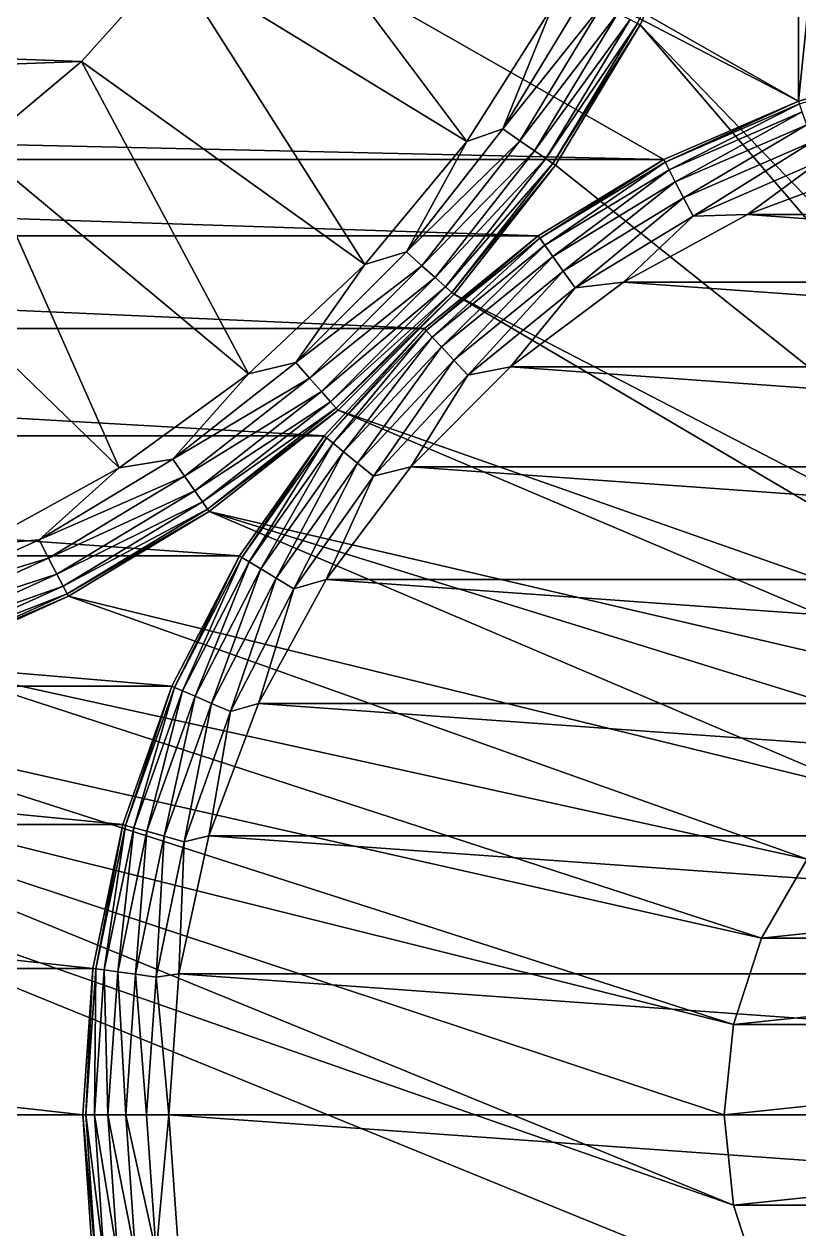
# Model space of a CAD drawing. Extents: x 464 to 15145, y 328 to 7622.
# Drawn here: x 12127 to 12959, y 2006 to 3299 of the extents above; entities that cross this region are included whole.
import ezdxf

# ---------------------------------------------------------------- set-up
doc = ezdxf.new("R2010")
doc.units = 0
doc.layers.get('0').update_dxf_attribs({"linetype": 'CONTINUOUS'})

msp = doc.modelspace()

# ---------------------------------------------------------------- linework, layer by layer
at = {"color": 7}
for points in [[(12955.3, 3975.2, -3744.1), (13656.6, 5475.4, -3744.1), (13656.6, 2475.1, -3744.1), (12955.3, 3975.2, -3744.1)], [(10037.7, 4734.4, -4432), (12958.1, 3216.1, -4432), (10182.2, 4797.1, -4432), (10037.7, 4734.4, -4432)], [(10182.2, 4797.1, -4432), (12958.1, 3216.1, -4432), (12958.1, 4734.4, -4432), (10182.2, 4797.1, -4432)], [(10037.7, 3216.1, -4432), (12813.6, 3153.3, -4432), (10037.7, 4734.4, -4432), (10037.7, 3216.1, -4432)], [(12813.6, 3153.3, -4432), (12958.1, 3216.1, -4432), (10037.7, 4734.4, -4432), (12813.6, 3153.3, -4432)], [(12958.1, 4734.4, -4432), (12958.1, 3216.1, -4432), (13109.7, 4691.9, -4432), (12958.1, 4734.4, -4432)], [(13109.7, 4691.9, -4432), (12958.1, 3216.1, -4432), (13109.7, 3258.6, -4432), (13109.7, 4691.9, -4432)], [(12955.3, 3975.2, -3744.1), (13656.6, 2475.1, -3744.1), (12944.7, 3799.6, -3744.1), (12955.3, 3975.2, -3744.1)], [(12944.7, 3799.6, -3744.1), (13577.7, 2532.4, -3744.1), (12913, 3626.5, -3744.1), (12944.7, 3799.6, -3744.1)], [(12944.7, 3799.6, -3744.1), (13656.6, 2475.1, -3744.1), (13577.7, 2532.4, -3744.1), (12944.7, 3799.6, -3744.1)], [(12913, 3626.5, -3744.1), (13577.7, 2532.4, -3744.1), (12860.6, 3458.4, -3744.1), (12913, 3626.5, -3744.1)], [(12602.3, 3172.9, -4.6), (12286, 3366.7, -4.6), (12366.2, 3487.9, -4.6), (12602.3, 3172.9, -4.6)], [(12602.3, 3172.9, -4.6), (12366.2, 3487.9, -4.6), (12694.1, 3317.6, -4.6), (12602.3, 3172.9, -4.6)], [(12788.4, 3298, -96.9), (12785.6, 3299.4, -73.1), (12860.6, 3458.4, -96.9), (12788.4, 3298, -96.9)], [(12788.4, 3298, -3744.1), (12788.4, 3298, -96.9), (12860.6, 3458.4, -3744.1), (12788.4, 3298, -3744.1)], [(12860.6, 3458.4, -3744.1), (12788.4, 3298, -96.9), (12860.6, 3458.4, -96.9), (12860.6, 3458.4, -3744.1)], [(12860.6, 3458.4, -3744.1), (13488.6, 2572, -3744.1), (12788.4, 3298, -3744.1), (12860.6, 3458.4, -3744.1)], [(12860.6, 3458.4, -3744.1), (13577.7, 2532.4, -3744.1), (13488.6, 2572, -3744.1), (12860.6, 3458.4, -3744.1)], [(10756.3, 3310.8, -3744.1), (12286, 3366.7, -3744.1), (12189, 3258.4, -3744.1), (10756.3, 3310.8, -3744.1)], [(12493, 3040.8, -4.6), (12189, 3258.4, -4.6), (12286, 3366.7, -4.6), (12493, 3040.8, -4.6)], [(12286, 3366.7, -3744.1), (12286, 3366.7, -1874.4), (12189, 3258.4, -3744.1), (12286, 3366.7, -3744.1)], [(12189, 3258.4, -3744.1), (12286, 3366.7, -1874.4), (12189, 3258.4, -1874.4), (12189, 3258.4, -3744.1)], [(12189, 3258.4, -4.6), (12189, 3258.4, -1874.4), (12286, 3366.7, -4.6), (12189, 3258.4, -4.6)], [(12286, 3366.7, -4.6), (12189, 3258.4, -1874.4), (12286, 3366.7, -1874.4), (12286, 3366.7, -4.6)], [(12493, 3040.8, -4.6), (12286, 3366.7, -4.6), (12602.3, 3172.9, -4.6), (12493, 3040.8, -4.6)], [(12641, 3186.2, -7.8), (12694.1, 3317.6, -4.6), (12727.8, 3329.8, -7.8), (12641, 3186.2, -7.8)], [(12641, 3186.2, -7.8), (12727.8, 3329.8, -7.8), (12747.5, 3319.4, -17), (12641, 3186.2, -7.8)], [(10756.3, 3310.8, -3744.1), (12189, 3258.4, -3744.1), (10860.9, 3209.9, -3744.1), (10756.3, 3310.8, -3744.1)], [(12641, 3186.2, -7.8), (12602.3, 3172.9, -4.6), (12694.1, 3317.6, -4.6), (12641, 3186.2, -7.8)], [(12641, 3186.2, -7.8), (12747.5, 3319.4, -17), (12659.3, 3173.6, -17), (12641, 3186.2, -7.8)], [(12747.5, 3319.4, -17), (12764.4, 3310.5, -31.7), (12659.3, 3173.6, -17), (12747.5, 3319.4, -17)], [(12659.3, 3173.6, -17), (12764.4, 3310.5, -31.7), (12675.1, 3162.7, -31.7), (12659.3, 3173.6, -17)], [(12764.4, 3310.5, -31.7), (12777.4, 3303.7, -50.8), (12675.1, 3162.7, -31.7), (12764.4, 3310.5, -31.7)], [(12675.1, 3162.7, -31.7), (12777.4, 3303.7, -50.8), (12687.1, 3154.4, -50.8), (12675.1, 3162.7, -31.7)], [(12777.4, 3303.7, -50.8), (12785.6, 3299.4, -73.1), (12687.1, 3154.4, -50.8), (12777.4, 3303.7, -50.8)], [(12687.1, 3154.4, -50.8), (12785.6, 3299.4, -73.1), (12694.7, 3149.1, -73.1), (12687.1, 3154.4, -50.8)], [(12788.4, 3298, -96.9), (12694.7, 3149.1, -73.1), (12785.6, 3299.4, -73.1), (12788.4, 3298, -96.9)], [(12697.3, 3147.3, -96.9), (12694.7, 3149.1, -73.1), (12788.4, 3298, -96.9), (12697.3, 3147.3, -96.9)], [(12697.3, 3147.3, -3744.1), (12697.3, 3147.3, -96.9), (12788.4, 3298, -3744.1), (12697.3, 3147.3, -3744.1)], [(12788.4, 3298, -3744.1), (12697.3, 3147.3, -96.9), (12788.4, 3298, -96.9), (12788.4, 3298, -3744.1)], [(12788.4, 3298, -3744.1), (13393.3, 2592.3, -3744.1), (12697.3, 3147.3, -3744.1), (12788.4, 3298, -3744.1)], [(12788.4, 3298, -3744.1), (13488.6, 2572, -3744.1), (13393.3, 2592.3, -3744.1), (12788.4, 3298, -3744.1)], [(10860.9, 3209.9, -3744.1), (12189, 3258.4, -3744.1), (12077.3, 3165.4, -3744.1), (10860.9, 3209.9, -3744.1)], [(12368, 2923.4, -4.6), (12077.3, 3165.4, -4.6), (12189, 3258.4, -4.6), (12368, 2923.4, -4.6)], [(12189, 3258.4, -3744.1), (12189, 3258.4, -1874.4), (12077.3, 3165.4, -3744.1), (12189, 3258.4, -3744.1)], [(12077.3, 3165.4, -3744.1), (12189, 3258.4, -1874.4), (12077.3, 3165.4, -1874.4), (12077.3, 3165.4, -3744.1)], [(12077.3, 3165.4, -4.6), (12077.3, 3165.4, -1874.4), (12189, 3258.4, -4.6), (12077.3, 3165.4, -4.6)], [(12189, 3258.4, -4.6), (12077.3, 3165.4, -1874.4), (12189, 3258.4, -1874.4), (12189, 3258.4, -4.6)], [(12368, 2923.4, -4.6), (12189, 3258.4, -4.6), (12493, 3040.8, -4.6), (12368, 2923.4, -4.6)], [(12958.1, 3216.1, -5124.5), (12959.1, 3213.1, -5148.4), (13109.7, 3258.6, -5124.5), (12958.1, 3216.1, -5124.5)], [(12958.1, 3216.1, -4432), (12958.1, 3216.1, -5124.5), (13109.7, 3258.6, -4432), (12958.1, 3216.1, -4432)], [(13109.7, 3258.6, -4432), (12958.1, 3216.1, -5124.5), (13109.7, 3258.6, -5124.5), (13109.7, 3258.6, -4432)], [(10182.2, 3153.3, -4432), (12813.6, 3153.3, -4432), (10037.7, 3216.1, -4432), (10182.2, 3153.3, -4432)], [(12813.6, 3153.3, -5124.5), (12815, 3150.6, -5148.4), (12958.1, 3216.1, -5124.5), (12813.6, 3153.3, -5124.5)], [(12813.6, 3153.3, -4432), (12813.6, 3153.3, -5124.5), (12958.1, 3216.1, -4432), (12813.6, 3153.3, -4432)], [(12958.1, 3216.1, -4432), (12813.6, 3153.3, -5124.5), (12958.1, 3216.1, -5124.5), (12958.1, 3216.1, -4432)], [(12958.1, 3216.1, -5124.5), (12815, 3150.6, -5148.4), (12959.1, 3213.1, -5148.4), (12958.1, 3216.1, -5124.5)], [(12815, 3150.6, -5148.4), (12819.3, 3142.4, -5170.7), (12959.1, 3213.1, -5148.4), (12815, 3150.6, -5148.4)], [(12819.3, 3142.4, -5170.7), (12962.2, 3204.4, -5170.7), (12959.1, 3213.1, -5148.4), (12819.3, 3142.4, -5170.7)], [(12819.3, 3142.4, -5170.7), (12826, 3129.3, -5189.8), (12962.2, 3204.4, -5170.7), (12819.3, 3142.4, -5170.7)], [(12826, 3129.3, -5189.8), (12967.1, 3190.6, -5189.8), (12962.2, 3204.4, -5170.7), (12826, 3129.3, -5189.8)], [(12537.6, 3054.2, -7.8), (12602.3, 3172.9, -4.6), (12641, 3186.2, -7.8), (12537.6, 3054.2, -7.8)], [(12537.6, 3054.2, -7.8), (12641, 3186.2, -7.8), (12659.3, 3173.6, -17), (12537.6, 3054.2, -7.8)], [(12826, 3129.3, -5189.8), (12834.8, 3112.4, -5204.5), (12967.1, 3190.6, -5189.8), (12826, 3129.3, -5189.8)], [(12834.8, 3112.4, -5204.5), (12973.5, 3172.6, -5204.5), (12967.1, 3190.6, -5189.8), (12834.8, 3112.4, -5204.5)], [(12537.6, 3054.2, -7.8), (12493, 3040.8, -4.6), (12602.3, 3172.9, -4.6), (12537.6, 3054.2, -7.8)], [(12537.6, 3054.2, -7.8), (12659.3, 3173.6, -17), (12554.2, 3039.4, -17), (12537.6, 3054.2, -7.8)], [(12659.3, 3173.6, -17), (12675.1, 3162.7, -31.7), (12554.2, 3039.4, -17), (12659.3, 3173.6, -17)], [(12834.8, 3112.4, -5204.5), (12845.1, 3092.6, -5213.7), (12973.5, 3172.6, -5204.5), (12834.8, 3112.4, -5204.5)], [(12845.1, 3092.6, -5213.7), (12981, 3151.6, -5213.7), (12973.5, 3172.6, -5204.5), (12845.1, 3092.6, -5213.7)], [(12229.3, 2822.7, -4.6), (11953.2, 3089.7, -4.6), (12077.3, 3165.4, -4.6), (12229.3, 2822.7, -4.6)], [(12229.3, 2822.7, -4.6), (12077.3, 3165.4, -4.6), (12368, 2923.4, -4.6), (12229.3, 2822.7, -4.6)], [(12554.2, 3039.4, -17), (12675.1, 3162.7, -31.7), (12568.5, 3026.7, -31.7), (12554.2, 3039.4, -17)], [(12675.1, 3162.7, -31.7), (12687.1, 3154.4, -50.8), (12568.5, 3026.7, -31.7), (12675.1, 3162.7, -31.7)], [(12568.5, 3026.7, -31.7), (12687.1, 3154.4, -50.8), (12579.5, 3017, -50.8), (12568.5, 3026.7, -31.7)], [(12687.1, 3154.4, -50.8), (12694.7, 3149.1, -73.1), (12579.5, 3017, -50.8), (12687.1, 3154.4, -50.8)], [(10316.8, 3071.5, -4432), (12679, 3071.5, -4432), (10182.2, 3153.3, -4432), (10316.8, 3071.5, -4432)], [(10182.2, 3153.3, -4432), (12679, 3071.5, -4432), (12813.6, 3153.3, -4432), (10182.2, 3153.3, -4432)], [(12579.5, 3017, -50.8), (12694.7, 3149.1, -73.1), (12586.4, 3010.9, -73.1), (12579.5, 3017, -50.8)], [(12697.3, 3147.3, -96.9), (12586.4, 3010.9, -73.1), (12694.7, 3149.1, -73.1), (12697.3, 3147.3, -96.9)], [(12588.8, 3008.8, -96.9), (12586.4, 3010.9, -73.1), (12697.3, 3147.3, -96.9), (12588.8, 3008.8, -96.9)], [(12588.8, 3008.8, -3744.1), (12588.8, 3008.8, -96.9), (12697.3, 3147.3, -3744.1), (12588.8, 3008.8, -3744.1)], [(12697.3, 3147.3, -3744.1), (12588.8, 3008.8, -96.9), (12697.3, 3147.3, -96.9), (12697.3, 3147.3, -3744.1)], [(12697.3, 3147.3, -3744.1), (13393.3, 2592.3, -3744.1), (12588.8, 3008.8, -3744.1), (12697.3, 3147.3, -3744.1)], [(12679, 3071.5, -5124.5), (12680.8, 3068.9, -5148.4), (12813.6, 3153.3, -5124.5), (12679, 3071.5, -5124.5)], [(12679, 3071.5, -4432), (12679, 3071.5, -5124.5), (12813.6, 3153.3, -4432), (12679, 3071.5, -4432)], [(12813.6, 3153.3, -4432), (12679, 3071.5, -5124.5), (12813.6, 3153.3, -5124.5), (12813.6, 3153.3, -4432)], [(12813.6, 3153.3, -5124.5), (12680.8, 3068.9, -5148.4), (12815, 3150.6, -5148.4), (12813.6, 3153.3, -5124.5)], [(12680.8, 3068.9, -5148.4), (12686.1, 3061.4, -5170.7), (12815, 3150.6, -5148.4), (12680.8, 3068.9, -5148.4)], [(12686.1, 3061.4, -5170.7), (12819.3, 3142.4, -5170.7), (12815, 3150.6, -5148.4), (12686.1, 3061.4, -5170.7)], [(12686.1, 3061.4, -5170.7), (12694.6, 3049.4, -5189.8), (12819.3, 3142.4, -5170.7), (12686.1, 3061.4, -5170.7)], [(12694.6, 3049.4, -5189.8), (12826, 3129.3, -5189.8), (12819.3, 3142.4, -5170.7), (12694.6, 3049.4, -5189.8)], [(12845.1, 3092.6, -5213.7), (12903.5, 3094.5, -5216.8), (12981, 3151.6, -5213.7), (12845.1, 3092.6, -5213.7)], [(12903.5, 3094.5, -5216.8), (13045.4, 3147.4, -5216.8), (12981, 3151.6, -5213.7), (12903.5, 3094.5, -5216.8)], [(12903.5, 3094.5, -5216.8), (13785.7, 3094.5, -5216.8), (13045.4, 3147.4, -5216.8), (12903.5, 3094.5, -5216.8)], [(12694.6, 3049.4, -5189.8), (12705.6, 3033.8, -5204.5), (12826, 3129.3, -5189.8), (12694.6, 3049.4, -5189.8)], [(12705.6, 3033.8, -5204.5), (12834.8, 3112.4, -5204.5), (12826, 3129.3, -5189.8), (12705.6, 3033.8, -5204.5)], [(12705.6, 3033.8, -5204.5), (12718.4, 3015.6, -5213.7), (12834.8, 3112.4, -5204.5), (12705.6, 3033.8, -5204.5)], [(12718.4, 3015.6, -5213.7), (12845.1, 3092.6, -5213.7), (12834.8, 3112.4, -5204.5), (12718.4, 3015.6, -5213.7)], [(12079.1, 2740.1, -4.6), (11953.2, 3089.7, -4.6), (12229.3, 2822.7, -4.6), (12079.1, 2740.1, -4.6)], [(12718.4, 3015.6, -5213.7), (12770.5, 3021.9, -5216.8), (12845.1, 3092.6, -5213.7), (12718.4, 3015.6, -5213.7)], [(12770.5, 3021.9, -5216.8), (12903.5, 3094.5, -5216.8), (12845.1, 3092.6, -5213.7), (12770.5, 3021.9, -5216.8)], [(12770.5, 3021.9, -5216.8), (13918.6, 3021.9, -5216.8), (12903.5, 3094.5, -5216.8), (12770.5, 3021.9, -5216.8)], [(12903.5, 3094.5, -5216.8), (13918.6, 3021.9, -5216.8), (13785.7, 3094.5, -5216.8), (12903.5, 3094.5, -5216.8)], [(10439, 2972.1, -4432), (12556.8, 2972.1, -4432), (10316.8, 3071.5, -4432), (10439, 2972.1, -4432)], [(10316.8, 3071.5, -4432), (12556.8, 2972.1, -4432), (12679, 3071.5, -4432), (10316.8, 3071.5, -4432)], [(12556.8, 2972.1, -5124.5), (12558.9, 2969.8, -5148.4), (12679, 3071.5, -5124.5), (12556.8, 2972.1, -5124.5)], [(12556.8, 2972.1, -4432), (12556.8, 2972.1, -5124.5), (12679, 3071.5, -4432), (12556.8, 2972.1, -4432)], [(12679, 3071.5, -4432), (12556.8, 2972.1, -5124.5), (12679, 3071.5, -5124.5), (12679, 3071.5, -4432)], [(12679, 3071.5, -5124.5), (12558.9, 2969.8, -5148.4), (12680.8, 3068.9, -5148.4), (12679, 3071.5, -5124.5)], [(12558.9, 2969.8, -5148.4), (12565.2, 2963, -5170.7), (12680.8, 3068.9, -5148.4), (12558.9, 2969.8, -5148.4)], [(12565.2, 2963, -5170.7), (12686.1, 3061.4, -5170.7), (12680.8, 3068.9, -5148.4), (12565.2, 2963, -5170.7)], [(12419, 2935.6, -7.8), (12493, 3040.8, -4.6), (12537.6, 3054.2, -7.8), (12419, 2935.6, -7.8)], [(12419, 2935.6, -7.8), (12537.6, 3054.2, -7.8), (12554.2, 3039.4, -17), (12419, 2935.6, -7.8)], [(12565.2, 2963, -5170.7), (12575.2, 2952.3, -5189.8), (12686.1, 3061.4, -5170.7), (12565.2, 2963, -5170.7)], [(12575.2, 2952.3, -5189.8), (12694.6, 3049.4, -5189.8), (12686.1, 3061.4, -5170.7), (12575.2, 2952.3, -5189.8)], [(12419, 2935.6, -7.8), (12368, 2923.4, -4.6), (12493, 3040.8, -4.6), (12419, 2935.6, -7.8)], [(12419, 2935.6, -7.8), (12554.2, 3039.4, -17), (12433.7, 2918.9, -17), (12419, 2935.6, -7.8)], [(12554.2, 3039.4, -17), (12568.5, 3026.7, -31.7), (12433.7, 2918.9, -17), (12554.2, 3039.4, -17)], [(12575.2, 2952.3, -5189.8), (12588.3, 2938.3, -5204.5), (12694.6, 3049.4, -5189.8), (12575.2, 2952.3, -5189.8)], [(12588.3, 2938.3, -5204.5), (12705.6, 3033.8, -5204.5), (12694.6, 3049.4, -5189.8), (12588.3, 2938.3, -5204.5)], [(12433.7, 2918.9, -17), (12568.5, 3026.7, -31.7), (12446.4, 2904.6, -31.7), (12433.7, 2918.9, -17)], [(12568.5, 3026.7, -31.7), (12579.5, 3017, -50.8), (12446.4, 2904.6, -31.7), (12568.5, 3026.7, -31.7)], [(12588.3, 2938.3, -5204.5), (12603.5, 2922.1, -5213.7), (12705.6, 3033.8, -5204.5), (12588.3, 2938.3, -5204.5)], [(12603.5, 2922.1, -5213.7), (12718.4, 3015.6, -5213.7), (12705.6, 3033.8, -5204.5), (12603.5, 2922.1, -5213.7)], [(12446.4, 2904.6, -31.7), (12579.5, 3017, -50.8), (12456.1, 2893.6, -50.8), (12446.4, 2904.6, -31.7)], [(12579.5, 3017, -50.8), (12586.4, 3010.9, -73.1), (12456.1, 2893.6, -50.8), (12579.5, 3017, -50.8)], [(12603.5, 2922.1, -5213.7), (12649.2, 2931.1, -5216.8), (12718.4, 3015.6, -5213.7), (12603.5, 2922.1, -5213.7)], [(12649.2, 2931.1, -5216.8), (12770.5, 3021.9, -5216.8), (12718.4, 3015.6, -5213.7), (12649.2, 2931.1, -5216.8)], [(12649.2, 2931.1, -5216.8), (14039.9, 2931.1, -5216.8), (12770.5, 3021.9, -5216.8), (12649.2, 2931.1, -5216.8)], [(12770.5, 3021.9, -5216.8), (14039.9, 2931.1, -5216.8), (13918.6, 3021.9, -5216.8), (12770.5, 3021.9, -5216.8)], [(12456.1, 2893.6, -50.8), (12586.4, 3010.9, -73.1), (12462.3, 2886.7, -73.1), (12456.1, 2893.6, -50.8)], [(12588.8, 3008.8, -96.9), (12462.3, 2886.7, -73.1), (12586.4, 3010.9, -73.1), (12588.8, 3008.8, -96.9)], [(12464.3, 2884.4, -96.9), (12462.3, 2886.7, -73.1), (12588.8, 3008.8, -96.9), (12464.3, 2884.4, -96.9)], [(12464.3, 2884.4, -3744.1), (12464.3, 2884.4, -96.9), (12588.8, 3008.8, -3744.1), (12464.3, 2884.4, -3744.1)], [(12588.8, 3008.8, -3744.1), (12464.3, 2884.4, -96.9), (12588.8, 3008.8, -96.9), (12588.8, 3008.8, -3744.1)], [(12588.8, 3008.8, -3744.1), (13295.8, 2592.3, -3744.1), (12464.3, 2884.4, -3744.1), (12588.8, 3008.8, -3744.1)], [(12588.8, 3008.8, -3744.1), (13393.3, 2592.3, -3744.1), (13295.8, 2592.3, -3744.1), (12588.8, 3008.8, -3744.1)], [(10546.5, 2857, -4432), (12449.3, 2857, -4432), (10439, 2972.1, -4432), (10546.5, 2857, -4432)], [(10439, 2972.1, -4432), (12449.3, 2857, -4432), (12556.8, 2972.1, -4432), (10439, 2972.1, -4432)], [(12449.3, 2857, -5124.5), (12451.7, 2855, -5148.4), (12556.8, 2972.1, -5124.5), (12449.3, 2857, -5124.5)], [(12449.3, 2857, -4432), (12449.3, 2857, -5124.5), (12556.8, 2972.1, -4432), (12449.3, 2857, -4432)], [(12556.8, 2972.1, -4432), (12449.3, 2857, -5124.5), (12556.8, 2972.1, -5124.5), (12556.8, 2972.1, -4432)], [(12556.8, 2972.1, -5124.5), (12451.7, 2855, -5148.4), (12558.9, 2969.8, -5148.4), (12556.8, 2972.1, -5124.5)], [(12451.7, 2855, -5148.4), (12458.9, 2849.2, -5170.7), (12558.9, 2969.8, -5148.4), (12451.7, 2855, -5148.4)], [(12458.9, 2849.2, -5170.7), (12565.2, 2963, -5170.7), (12558.9, 2969.8, -5148.4), (12458.9, 2849.2, -5170.7)], [(12458.9, 2849.2, -5170.7), (12470.2, 2839.9, -5189.8), (12565.2, 2963, -5170.7), (12458.9, 2849.2, -5170.7)], [(12470.2, 2839.9, -5189.8), (12575.2, 2952.3, -5189.8), (12565.2, 2963, -5170.7), (12470.2, 2839.9, -5189.8)], [(12470.2, 2839.9, -5189.8), (12485.1, 2827.8, -5204.5), (12575.2, 2952.3, -5189.8), (12470.2, 2839.9, -5189.8)], [(12485.1, 2827.8, -5204.5), (12588.3, 2938.3, -5204.5), (12575.2, 2952.3, -5189.8), (12485.1, 2827.8, -5204.5)], [(12286.9, 2832.1, -7.8), (12368, 2923.4, -4.6), (12419, 2935.6, -7.8), (12286.9, 2832.1, -7.8)], [(12286.9, 2832.1, -7.8), (12419, 2935.6, -7.8), (12433.7, 2918.9, -17), (12286.9, 2832.1, -7.8)], [(12485.1, 2827.8, -5204.5), (12502.3, 2813.8, -5213.7), (12588.3, 2938.3, -5204.5), (12485.1, 2827.8, -5204.5)], [(12502.3, 2813.8, -5213.7), (12603.5, 2922.1, -5213.7), (12588.3, 2938.3, -5204.5), (12502.3, 2813.8, -5213.7)], [(12286.9, 2832.1, -7.8), (12229.3, 2822.7, -4.6), (12368, 2923.4, -4.6), (12286.9, 2832.1, -7.8)], [(12502.3, 2813.8, -5213.7), (12542.1, 2823.9, -5216.8), (12603.5, 2922.1, -5213.7), (12502.3, 2813.8, -5213.7)], [(12542.1, 2823.9, -5216.8), (12649.2, 2931.1, -5216.8), (12603.5, 2922.1, -5213.7), (12542.1, 2823.9, -5216.8)], [(12542.1, 2823.9, -5216.8), (14147, 2823.9, -5216.8), (12649.2, 2931.1, -5216.8), (12542.1, 2823.9, -5216.8)], [(12649.2, 2931.1, -5216.8), (14147, 2823.9, -5216.8), (14039.9, 2931.1, -5216.8), (12649.2, 2931.1, -5216.8)], [(12286.9, 2832.1, -7.8), (12433.7, 2918.9, -17), (12299.6, 2813.8, -17), (12286.9, 2832.1, -7.8)], [(12433.7, 2918.9, -17), (12446.4, 2904.6, -31.7), (12299.6, 2813.8, -17), (12433.7, 2918.9, -17)], [(12299.6, 2813.8, -17), (12446.4, 2904.6, -31.7), (12310.4, 2798.1, -31.7), (12299.6, 2813.8, -17)], [(12446.4, 2904.6, -31.7), (12456.1, 2893.6, -50.8), (12310.4, 2798.1, -31.7), (12446.4, 2904.6, -31.7)], [(12310.4, 2798.1, -31.7), (12456.1, 2893.6, -50.8), (12318.8, 2786, -50.8), (12310.4, 2798.1, -31.7)], [(12456.1, 2893.6, -50.8), (12462.3, 2886.7, -73.1), (12318.8, 2786, -50.8), (12456.1, 2893.6, -50.8)], [(12318.8, 2786, -50.8), (12462.3, 2886.7, -73.1), (12324, 2778.4, -73.1), (12318.8, 2786, -50.8)], [(12464.3, 2884.4, -96.9), (12324, 2778.4, -73.1), (12462.3, 2886.7, -73.1), (12464.3, 2884.4, -96.9)], [(12325.8, 2775.8, -96.9), (12324, 2778.4, -73.1), (12464.3, 2884.4, -96.9), (12325.8, 2775.8, -96.9)], [(12325.8, 2775.8, -3744.1), (12325.8, 2775.8, -96.9), (12464.3, 2884.4, -3744.1), (12325.8, 2775.8, -3744.1)], [(12464.3, 2884.4, -3744.1), (12325.8, 2775.8, -96.9), (12464.3, 2884.4, -96.9), (12464.3, 2884.4, -3744.1)], [(12464.3, 2884.4, -3744.1), (13200.5, 2572, -3744.1), (12325.8, 2775.8, -3744.1), (12464.3, 2884.4, -3744.1)], [(12464.3, 2884.4, -3744.1), (13295.8, 2592.3, -3744.1), (13200.5, 2572, -3744.1), (12464.3, 2884.4, -3744.1)], [(10637.4, 2728.3, -4432), (12358.4, 2728.3, -4432), (10546.5, 2857, -4432), (10637.4, 2728.3, -4432)], [(10546.5, 2857, -4432), (12358.4, 2728.3, -4432), (12449.3, 2857, -4432), (10546.5, 2857, -4432)], [(12358.4, 2728.3, -5124.5), (12361.1, 2726.6, -5148.4), (12449.3, 2857, -5124.5), (12358.4, 2728.3, -5124.5)], [(12358.4, 2728.3, -4432), (12358.4, 2728.3, -5124.5), (12449.3, 2857, -4432), (12358.4, 2728.3, -4432)], [(12449.3, 2857, -4432), (12358.4, 2728.3, -5124.5), (12449.3, 2857, -5124.5), (12449.3, 2857, -4432)], [(12449.3, 2857, -5124.5), (12361.1, 2726.6, -5148.4), (12451.7, 2855, -5148.4), (12449.3, 2857, -5124.5)], [(12361.1, 2726.6, -5148.4), (12369, 2721.8, -5170.7), (12451.7, 2855, -5148.4), (12361.1, 2726.6, -5148.4)], [(12369, 2721.8, -5170.7), (12458.9, 2849.2, -5170.7), (12451.7, 2855, -5148.4), (12369, 2721.8, -5170.7)], [(12369, 2721.8, -5170.7), (12381.5, 2714.2, -5189.8), (12458.9, 2849.2, -5170.7), (12369, 2721.8, -5170.7)], [(12381.5, 2714.2, -5189.8), (12470.2, 2839.9, -5189.8), (12458.9, 2849.2, -5170.7), (12381.5, 2714.2, -5189.8)], [(12143.4, 2745.4, -7.8), (12229.3, 2822.7, -4.6), (12286.9, 2832.1, -7.8), (12143.4, 2745.4, -7.8)], [(12143.4, 2745.4, -7.8), (12286.9, 2832.1, -7.8), (12299.6, 2813.8, -17), (12143.4, 2745.4, -7.8)], [(12381.5, 2714.2, -5189.8), (12397.9, 2704.3, -5204.5), (12470.2, 2839.9, -5189.8), (12381.5, 2714.2, -5189.8)], [(12397.9, 2704.3, -5204.5), (12485.1, 2827.8, -5204.5), (12470.2, 2839.9, -5189.8), (12397.9, 2704.3, -5204.5)], [(12143.4, 2745.4, -7.8), (12079.1, 2740.1, -4.6), (12229.3, 2822.7, -4.6), (12143.4, 2745.4, -7.8)], [(12397.9, 2704.3, -5204.5), (12416.9, 2692.7, -5213.7), (12485.1, 2827.8, -5204.5), (12397.9, 2704.3, -5204.5)], [(12416.9, 2692.7, -5213.7), (12502.3, 2813.8, -5213.7), (12485.1, 2827.8, -5204.5), (12416.9, 2692.7, -5213.7)], [(12451.3, 2702.7, -5216.8), (12542.1, 2823.9, -5216.8), (12502.3, 2813.8, -5213.7), (12451.3, 2702.7, -5216.8)], [(12451.3, 2702.7, -5216.8), (14237.8, 2702.7, -5216.8), (12542.1, 2823.9, -5216.8), (12451.3, 2702.7, -5216.8)], [(12542.1, 2823.9, -5216.8), (14237.8, 2702.7, -5216.8), (14147, 2823.9, -5216.8), (12542.1, 2823.9, -5216.8)], [(12143.4, 2745.4, -7.8), (12299.6, 2813.8, -17), (12153.7, 2725.6, -17), (12143.4, 2745.4, -7.8)], [(12299.6, 2813.8, -17), (12310.4, 2798.1, -31.7), (12153.7, 2725.6, -17), (12299.6, 2813.8, -17)], [(12416.9, 2692.7, -5213.7), (12451.3, 2702.7, -5216.8), (12502.3, 2813.8, -5213.7), (12416.9, 2692.7, -5213.7)], [(12153.7, 2725.6, -17), (12310.4, 2798.1, -31.7), (12162.6, 2708.7, -31.7), (12153.7, 2725.6, -17)], [(12310.4, 2798.1, -31.7), (12318.8, 2786, -50.8), (12162.6, 2708.7, -31.7), (12310.4, 2798.1, -31.7)], [(12162.6, 2708.7, -31.7), (12318.8, 2786, -50.8), (12169.4, 2695.7, -50.8), (12162.6, 2708.7, -31.7)], [(12318.8, 2786, -50.8), (12324, 2778.4, -73.1), (12169.4, 2695.7, -50.8), (12318.8, 2786, -50.8)], [(12169.4, 2695.7, -50.8), (12324, 2778.4, -73.1), (12173.7, 2687.6, -73.1), (12169.4, 2695.7, -50.8)], [(12325.8, 2775.8, -96.9), (12173.7, 2687.6, -73.1), (12324, 2778.4, -73.1), (12325.8, 2775.8, -96.9)], [(12175.2, 2684.8, -96.9), (12173.7, 2687.6, -73.1), (12325.8, 2775.8, -96.9), (12175.2, 2684.8, -96.9)], [(12175.2, 2684.8, -3744.1), (12175.2, 2684.8, -96.9), (12325.8, 2775.8, -3744.1), (12175.2, 2684.8, -3744.1)], [(12325.8, 2775.8, -3744.1), (12175.2, 2684.8, -96.9), (12325.8, 2775.8, -96.9), (12325.8, 2775.8, -3744.1)], [(12325.8, 2775.8, -3744.1), (13032.6, 2475.1, -3744.1), (12175.2, 2684.8, -3744.1), (12325.8, 2775.8, -3744.1)], [(12325.8, 2775.8, -3744.1), (13200.5, 2572, -3744.1), (13111.4, 2532.4, -3744.1), (12325.8, 2775.8, -3744.1)], [(12325.8, 2775.8, -3744.1), (13111.4, 2532.4, -3744.1), (13032.6, 2475.1, -3744.1), (12325.8, 2775.8, -3744.1)], [(11990.4, 2676.5, -7.8), (12079.1, 2740.1, -4.6), (12143.4, 2745.4, -7.8), (11990.4, 2676.5, -7.8)], [(11990.4, 2676.5, -7.8), (12143.4, 2745.4, -7.8), (12153.7, 2725.6, -17), (11990.4, 2676.5, -7.8)], [(10709.8, 2588.4, -4432), (12285.9, 2588.4, -4432), (10637.4, 2728.3, -4432), (10709.8, 2588.4, -4432)], [(10637.4, 2728.3, -4432), (12285.9, 2588.4, -4432), (12358.4, 2728.3, -4432), (10637.4, 2728.3, -4432)], [(12285.9, 2588.4, -5124.5), (12288.8, 2587.1, -5148.4), (12358.4, 2728.3, -5124.5), (12285.9, 2588.4, -5124.5)], [(12285.9, 2588.4, -4432), (12285.9, 2588.4, -5124.5), (12358.4, 2728.3, -4432), (12285.9, 2588.4, -4432)], [(12358.4, 2728.3, -4432), (12285.9, 2588.4, -5124.5), (12358.4, 2728.3, -5124.5), (12358.4, 2728.3, -4432)], [(12358.4, 2728.3, -5124.5), (12288.8, 2587.1, -5148.4), (12361.1, 2726.6, -5148.4), (12358.4, 2728.3, -5124.5)], [(11990.4, 2676.5, -7.8), (12153.7, 2725.6, -17), (11998.3, 2655.7, -17), (11990.4, 2676.5, -7.8)], [(12153.7, 2725.6, -17), (12162.6, 2708.7, -31.7), (11998.3, 2655.7, -17), (12153.7, 2725.6, -17)], [(12288.8, 2587.1, -5148.4), (12297.3, 2583.5, -5170.7), (12361.1, 2726.6, -5148.4), (12288.8, 2587.1, -5148.4)], [(12297.3, 2583.5, -5170.7), (12369, 2721.8, -5170.7), (12361.1, 2726.6, -5148.4), (12297.3, 2583.5, -5170.7)], [(12297.3, 2583.5, -5170.7), (12310.8, 2577.6, -5189.8), (12369, 2721.8, -5170.7), (12297.3, 2583.5, -5170.7)], [(12310.8, 2577.6, -5189.8), (12381.5, 2714.2, -5189.8), (12369, 2721.8, -5170.7), (12310.8, 2577.6, -5189.8)], [(11998.3, 2655.7, -17), (12162.6, 2708.7, -31.7), (12005.1, 2637.8, -31.7), (11998.3, 2655.7, -17)], [(12162.6, 2708.7, -31.7), (12169.4, 2695.7, -50.8), (12005.1, 2637.8, -31.7), (12162.6, 2708.7, -31.7)], [(12310.8, 2577.6, -5189.8), (12328.3, 2570, -5204.5), (12381.5, 2714.2, -5189.8), (12310.8, 2577.6, -5189.8)], [(12328.3, 2570, -5204.5), (12397.9, 2704.3, -5204.5), (12381.5, 2714.2, -5189.8), (12328.3, 2570, -5204.5)], [(12328.3, 2570, -5204.5), (12348.7, 2561.1, -5213.7), (12397.9, 2704.3, -5204.5), (12328.3, 2570, -5204.5)], [(12348.7, 2561.1, -5213.7), (12416.9, 2692.7, -5213.7), (12397.9, 2704.3, -5204.5), (12348.7, 2561.1, -5213.7)], [(12378.7, 2569.7, -5216.8), (12451.3, 2702.7, -5216.8), (12416.9, 2692.7, -5213.7), (12378.7, 2569.7, -5216.8)], [(12378.7, 2569.7, -5216.8), (14310.4, 2569.7, -5216.8), (12451.3, 2702.7, -5216.8), (12378.7, 2569.7, -5216.8)], [(12451.3, 2702.7, -5216.8), (14310.4, 2569.7, -5216.8), (14237.8, 2702.7, -5216.8), (12451.3, 2702.7, -5216.8)], [(12005.1, 2637.8, -31.7), (12169.4, 2695.7, -50.8), (12010.3, 2624.1, -50.8), (12005.1, 2637.8, -31.7)], [(12169.4, 2695.7, -50.8), (12173.7, 2687.6, -73.1), (12010.3, 2624.1, -50.8), (12169.4, 2695.7, -50.8)], [(12348.7, 2561.1, -5213.7), (12378.7, 2569.7, -5216.8), (12416.9, 2692.7, -5213.7), (12348.7, 2561.1, -5213.7)], [(12010.3, 2624.1, -50.8), (12173.7, 2687.6, -73.1), (12013.6, 2615.5, -73.1), (12010.3, 2624.1, -50.8)], [(12175.2, 2684.8, -96.9), (12013.6, 2615.5, -73.1), (12173.7, 2687.6, -73.1), (12175.2, 2684.8, -96.9)], [(12014.7, 2612.5, -96.9), (12013.6, 2615.5, -73.1), (12175.2, 2684.8, -96.9), (12014.7, 2612.5, -96.9)], [(12014.7, 2612.5, -3744.1), (12014.7, 2612.5, -96.9), (12175.2, 2684.8, -3744.1), (12014.7, 2612.5, -3744.1)], [(12175.2, 2684.8, -3744.1), (12014.7, 2612.5, -96.9), (12175.2, 2684.8, -96.9), (12175.2, 2684.8, -3744.1)], [(12175.2, 2684.8, -3744.1), (12967.3, 2402.7, -3744.1), (12014.7, 2612.5, -3744.1), (12175.2, 2684.8, -3744.1)], [(12175.2, 2684.8, -3744.1), (13032.6, 2475.1, -3744.1), (12967.3, 2402.7, -3744.1), (12175.2, 2684.8, -3744.1)], [(12014.7, 2612.5, -3744.1), (12918.6, 2318.2, -3744.1), (11846.7, 2560.2, -3744.1), (12014.7, 2612.5, -3744.1)], [(12014.7, 2612.5, -3744.1), (12967.3, 2402.7, -3744.1), (12918.6, 2318.2, -3744.1), (12014.7, 2612.5, -3744.1)], [(10762.6, 2440, -4432), (12233.2, 2440, -4432), (10709.8, 2588.4, -4432), (10762.6, 2440, -4432)], [(10709.8, 2588.4, -4432), (12233.2, 2440, -4432), (12285.9, 2588.4, -4432), (10709.8, 2588.4, -4432)], [(12233.2, 2440, -5124.5), (12236.2, 2439.1, -5148.4), (12285.9, 2588.4, -5124.5), (12233.2, 2440, -5124.5)], [(12233.2, 2440, -4432), (12233.2, 2440, -5124.5), (12285.9, 2588.4, -4432), (12233.2, 2440, -4432)], [(12285.9, 2588.4, -4432), (12233.2, 2440, -5124.5), (12285.9, 2588.4, -5124.5), (12285.9, 2588.4, -4432)], [(12285.9, 2588.4, -5124.5), (12236.2, 2439.1, -5148.4), (12288.8, 2587.1, -5148.4), (12285.9, 2588.4, -5124.5)], [(12236.2, 2439.1, -5148.4), (12245.1, 2436.6, -5170.7), (12288.8, 2587.1, -5148.4), (12236.2, 2439.1, -5148.4)], [(12288.8, 2587.1, -5148.4), (12245.1, 2436.6, -5170.7), (12297.3, 2583.5, -5170.7), (12288.8, 2587.1, -5148.4)], [(12245.1, 2436.6, -5170.7), (12259.2, 2432.7, -5189.8), (12297.3, 2583.5, -5170.7), (12245.1, 2436.6, -5170.7)], [(12259.2, 2432.7, -5189.8), (12310.8, 2577.6, -5189.8), (12297.3, 2583.5, -5170.7), (12259.2, 2432.7, -5189.8)], [(12259.2, 2432.7, -5189.8), (12277.6, 2427.5, -5204.5), (12310.8, 2577.6, -5189.8), (12259.2, 2432.7, -5189.8)], [(12277.6, 2427.5, -5204.5), (12328.3, 2570, -5204.5), (12310.8, 2577.6, -5189.8), (12277.6, 2427.5, -5204.5)], [(11846.7, 2560.2, -3744.1), (12888.5, 2225.5, -3744.1), (11673.6, 2528.5, -3744.1), (11846.7, 2560.2, -3744.1)], [(11846.7, 2560.2, -3744.1), (12918.6, 2318.2, -3744.1), (12888.5, 2225.5, -3744.1), (11846.7, 2560.2, -3744.1)], [(12277.6, 2427.5, -5204.5), (12299.1, 2421.5, -5213.7), (12328.3, 2570, -5204.5), (12277.6, 2427.5, -5204.5)], [(12299.1, 2421.5, -5213.7), (12348.7, 2561.1, -5213.7), (12328.3, 2570, -5204.5), (12299.1, 2421.5, -5213.7)], [(12299.1, 2421.5, -5213.7), (12325.7, 2427.7, -5216.8), (12348.7, 2561.1, -5213.7), (12299.1, 2421.5, -5213.7)], [(12325.7, 2427.7, -5216.8), (12378.7, 2569.7, -5216.8), (12348.7, 2561.1, -5213.7), (12325.7, 2427.7, -5216.8)], [(12325.7, 2427.7, -5216.8), (14363.4, 2427.7, -5216.8), (12378.7, 2569.7, -5216.8), (12325.7, 2427.7, -5216.8)], [(12378.7, 2569.7, -5216.8), (14363.4, 2427.7, -5216.8), (14310.4, 2569.7, -5216.8), (12378.7, 2569.7, -5216.8)], [(11673.6, 2528.5, -3744.1), (12888.5, 2031.6, -3744.1), (11497.9, 2517.8, -3744.1), (11673.6, 2528.5, -3744.1)], [(11673.6, 2528.5, -3744.1), (12888.5, 2225.5, -3744.1), (12878.3, 2128.6, -3744.1), (11673.6, 2528.5, -3744.1)], [(11673.6, 2528.5, -3744.1), (12878.3, 2128.6, -3744.1), (12888.5, 2031.6, -3744.1), (11673.6, 2528.5, -3744.1)], [(12918.6, 1938.9, -3744.1), (10077.2, 1938.9, -3744.1), (11497.9, 2517.8, -3744.1), (12918.6, 1938.9, -3744.1)], [(11497.9, 2517.8, -3744.1), (12888.5, 2031.6, -3744.1), (12918.6, 1938.9, -3744.1), (11497.9, 2517.8, -3744.1)], [(10794.6, 2285.7, -4432), (12201.1, 2285.7, -4432), (10762.6, 2440, -4432), (10794.6, 2285.7, -4432)], [(10762.6, 2440, -4432), (12201.1, 2285.7, -4432), (12233.2, 2440, -4432), (10762.6, 2440, -4432)], [(12201.1, 2285.7, -5124.5), (12204.3, 2285.3, -5148.4), (12233.2, 2440, -5124.5), (12201.1, 2285.7, -5124.5)], [(12201.1, 2285.7, -4432), (12201.1, 2285.7, -5124.5), (12233.2, 2440, -4432), (12201.1, 2285.7, -4432)], [(12233.2, 2440, -4432), (12201.1, 2285.7, -5124.5), (12233.2, 2440, -5124.5), (12233.2, 2440, -4432)], [(12233.2, 2440, -5124.5), (12204.3, 2285.3, -5148.4), (12236.2, 2439.1, -5148.4), (12233.2, 2440, -5124.5)], [(12204.3, 2285.3, -5148.4), (12213.4, 2284.1, -5170.7), (12236.2, 2439.1, -5148.4), (12204.3, 2285.3, -5148.4)], [(12236.2, 2439.1, -5148.4), (12213.4, 2284.1, -5170.7), (12245.1, 2436.6, -5170.7), (12236.2, 2439.1, -5148.4)], [(12213.4, 2284.1, -5170.7), (12227.9, 2282.1, -5189.8), (12245.1, 2436.6, -5170.7), (12213.4, 2284.1, -5170.7)], [(12245.1, 2436.6, -5170.7), (12227.9, 2282.1, -5189.8), (12259.2, 2432.7, -5189.8), (12245.1, 2436.6, -5170.7)], [(12227.9, 2282.1, -5189.8), (12246.9, 2279.5, -5204.5), (12259.2, 2432.7, -5189.8), (12227.9, 2282.1, -5189.8)], [(12246.9, 2279.5, -5204.5), (12277.6, 2427.5, -5204.5), (12259.2, 2432.7, -5189.8), (12246.9, 2279.5, -5204.5)], [(12246.9, 2279.5, -5204.5), (12268.9, 2276.4, -5213.7), (12277.6, 2427.5, -5204.5), (12246.9, 2279.5, -5204.5)], [(12268.9, 2276.4, -5213.7), (12299.1, 2421.5, -5213.7), (12277.6, 2427.5, -5204.5), (12268.9, 2276.4, -5213.7)], [(12268.9, 2276.4, -5213.7), (12293.5, 2279.7, -5216.8), (12299.1, 2421.5, -5213.7), (12268.9, 2276.4, -5213.7)], [(12293.5, 2279.7, -5216.8), (12325.7, 2427.7, -5216.8), (12299.1, 2421.5, -5213.7), (12293.5, 2279.7, -5216.8)], [(12293.5, 2279.7, -5216.8), (14395.6, 2279.7, -5216.8), (12325.7, 2427.7, -5216.8), (12293.5, 2279.7, -5216.8)], [(12325.7, 2427.7, -5216.8), (14395.6, 2279.7, -5216.8), (14363.4, 2427.7, -5216.8), (12325.7, 2427.7, -5216.8)], [(12967.3, 2402.7, -3744.1), (12967.3, 2402.7, -4528.9), (12918.6, 2318.2, -4528.9), (12967.3, 2402.7, -3744.1)], [(12967.3, 2402.7, -3744.1), (12918.6, 2318.2, -4528.9), (12918.6, 2318.2, -3744.1), (12967.3, 2402.7, -3744.1)], [(13770.5, 2318.2, -4528.9), (12918.6, 2318.2, -4528.9), (13721.8, 2402.7, -4528.9), (13770.5, 2318.2, -4528.9)], [(13721.8, 2402.7, -4528.9), (12918.6, 2318.2, -4528.9), (12967.3, 2402.7, -4528.9), (13721.8, 2402.7, -4528.9)], [(12918.6, 2318.2, -3744.1), (12918.6, 2318.2, -4528.9), (12888.5, 2225.5, -4528.9), (12918.6, 2318.2, -3744.1)], [(12918.6, 2318.2, -3744.1), (12888.5, 2225.5, -4528.9), (12888.5, 2225.5, -3744.1), (12918.6, 2318.2, -3744.1)], [(13800.7, 2225.5, -4528.9), (12888.5, 2225.5, -4528.9), (13770.5, 2318.2, -4528.9), (13800.7, 2225.5, -4528.9)], [(13770.5, 2318.2, -4528.9), (12888.5, 2225.5, -4528.9), (12918.6, 2318.2, -4528.9), (13770.5, 2318.2, -4528.9)], [(10805.4, 2128.6, -4432), (12190.4, 2128.6, -4432), (10794.6, 2285.7, -4432), (10805.4, 2128.6, -4432)], [(10794.6, 2285.7, -4432), (12190.4, 2128.6, -4432), (12201.1, 2285.7, -4432), (10794.6, 2285.7, -4432)], [(12190.4, 2128.6, -5124.5), (12193.5, 2128.6, -5148.4), (12201.1, 2285.7, -5124.5), (12190.4, 2128.6, -5124.5)], [(12190.4, 2128.6, -4432), (12190.4, 2128.6, -5124.5), (12201.1, 2285.7, -4432), (12190.4, 2128.6, -4432)], [(12201.1, 2285.7, -4432), (12190.4, 2128.6, -5124.5), (12201.1, 2285.7, -5124.5), (12201.1, 2285.7, -4432)], [(12201.1, 2285.7, -5124.5), (12193.5, 2128.6, -5148.4), (12204.3, 2285.3, -5148.4), (12201.1, 2285.7, -5124.5)], [(12193.5, 2128.6, -5148.4), (12202.8, 2128.6, -5170.7), (12204.3, 2285.3, -5148.4), (12193.5, 2128.6, -5148.4)], [(12204.3, 2285.3, -5148.4), (12202.8, 2128.6, -5170.7), (12213.4, 2284.1, -5170.7), (12204.3, 2285.3, -5148.4)], [(12202.8, 2128.6, -5170.7), (12217.4, 2128.6, -5189.8), (12213.4, 2284.1, -5170.7), (12202.8, 2128.6, -5170.7)], [(12213.4, 2284.1, -5170.7), (12217.4, 2128.6, -5189.8), (12227.9, 2282.1, -5189.8), (12213.4, 2284.1, -5170.7)], [(12217.4, 2128.6, -5189.8), (12236.6, 2128.6, -5204.5), (12227.9, 2282.1, -5189.8), (12217.4, 2128.6, -5189.8)], [(12227.9, 2282.1, -5189.8), (12236.6, 2128.6, -5204.5), (12246.9, 2279.5, -5204.5), (12227.9, 2282.1, -5189.8)], [(12236.6, 2128.6, -5204.5), (12258.8, 2128.6, -5213.7), (12246.9, 2279.5, -5204.5), (12236.6, 2128.6, -5204.5)], [(12258.8, 2128.6, -5213.7), (12268.9, 2276.4, -5213.7), (12246.9, 2279.5, -5204.5), (12258.8, 2128.6, -5213.7)], [(12258.8, 2128.6, -5213.7), (12282.7, 2128.6, -5216.8), (12268.9, 2276.4, -5213.7), (12258.8, 2128.6, -5213.7)], [(12282.7, 2128.6, -5216.8), (12293.5, 2279.7, -5216.8), (12268.9, 2276.4, -5213.7), (12282.7, 2128.6, -5216.8)], [(14406.4, 2128.6, -5216.8), (12293.5, 2279.7, -5216.8), (12282.7, 2128.6, -5216.8), (14406.4, 2128.6, -5216.8)], [(14395.6, 2279.7, -5216.8), (12293.5, 2279.7, -5216.8), (14406.4, 2128.6, -5216.8), (14395.6, 2279.7, -5216.8)], [(12888.5, 2225.5, -3744.1), (12888.5, 2225.5, -4528.9), (12878.3, 2128.6, -4528.9), (12888.5, 2225.5, -3744.1)], [(12888.5, 2225.5, -3744.1), (12878.3, 2128.6, -4528.9), (12878.3, 2128.6, -3744.1), (12888.5, 2225.5, -3744.1)], [(13810.8, 2128.6, -4528.9), (12878.3, 2128.6, -4528.9), (13800.7, 2225.5, -4528.9), (13810.8, 2128.6, -4528.9)], [(13800.7, 2225.5, -4528.9), (12878.3, 2128.6, -4528.9), (12888.5, 2225.5, -4528.9), (13800.7, 2225.5, -4528.9)], [(10794.6, 1971.4, -4432), (12201.1, 1971.4, -4432), (10805.4, 2128.6, -4432), (10794.6, 1971.4, -4432)], [(10805.4, 2128.6, -4432), (12201.1, 1971.4, -4432), (12190.4, 2128.6, -4432), (10805.4, 2128.6, -4432)], [(12201.1, 1971.4, -5124.5), (12204.3, 1971.9, -5148.4), (12190.4, 2128.6, -5124.5), (12201.1, 1971.4, -5124.5)], [(12190.4, 2128.6, -5124.5), (12204.3, 1971.9, -5148.4), (12193.5, 2128.6, -5148.4), (12190.4, 2128.6, -5124.5)], [(12201.1, 1971.4, -4432), (12201.1, 1971.4, -5124.5), (12190.4, 2128.6, -4432), (12201.1, 1971.4, -4432)], [(12190.4, 2128.6, -4432), (12201.1, 1971.4, -5124.5), (12190.4, 2128.6, -5124.5), (12190.4, 2128.6, -4432)], [(12202.8, 2128.6, -5170.7), (12193.5, 2128.6, -5148.4), (12213.4, 1973.1, -5170.7), (12202.8, 2128.6, -5170.7)], [(12213.4, 1973.1, -5170.7), (12193.5, 2128.6, -5148.4), (12204.3, 1971.9, -5148.4), (12213.4, 1973.1, -5170.7)], [(12217.4, 2128.6, -5189.8), (12202.8, 2128.6, -5170.7), (12227.9, 1975.1, -5189.8), (12217.4, 2128.6, -5189.8)], [(12227.9, 1975.1, -5189.8), (12202.8, 2128.6, -5170.7), (12213.4, 1973.1, -5170.7), (12227.9, 1975.1, -5189.8)], [(12236.6, 2128.6, -5204.5), (12217.4, 2128.6, -5189.8), (12246.9, 1977.7, -5204.5), (12236.6, 2128.6, -5204.5)], [(12246.9, 1977.7, -5204.5), (12217.4, 2128.6, -5189.8), (12227.9, 1975.1, -5189.8), (12246.9, 1977.7, -5204.5)], [(12268.9, 1980.7, -5213.7), (12258.8, 2128.6, -5213.7), (12236.6, 2128.6, -5204.5), (12268.9, 1980.7, -5213.7)], [(12246.9, 1977.7, -5204.5), (12268.9, 1980.7, -5213.7), (12236.6, 2128.6, -5204.5), (12246.9, 1977.7, -5204.5)], [(12268.9, 1980.7, -5213.7), (12282.7, 2128.6, -5216.8), (12258.8, 2128.6, -5213.7), (12268.9, 1980.7, -5213.7)], [(12268.9, 1980.7, -5213.7), (12293.5, 1977.5, -5216.8), (12282.7, 2128.6, -5216.8), (12268.9, 1980.7, -5213.7)], [(14406.4, 2128.6, -5216.8), (12282.7, 2128.6, -5216.8), (14395.6, 1977.5, -5216.8), (14406.4, 2128.6, -5216.8)], [(14395.6, 1977.5, -5216.8), (12282.7, 2128.6, -5216.8), (12293.5, 1977.5, -5216.8), (14395.6, 1977.5, -5216.8)], [(12878.3, 2128.6, -3744.1), (12878.3, 2128.6, -4528.9), (12888.5, 2031.6, -4528.9), (12878.3, 2128.6, -3744.1)], [(12878.3, 2128.6, -3744.1), (12888.5, 2031.6, -4528.9), (12888.5, 2031.6, -3744.1), (12878.3, 2128.6, -3744.1)], [(13810.8, 2128.6, -4528.9), (12888.5, 2031.6, -4528.9), (12878.3, 2128.6, -4528.9), (13810.8, 2128.6, -4528.9)], [(13800.7, 2031.6, -4528.9), (12888.5, 2031.6, -4528.9), (13810.8, 2128.6, -4528.9), (13800.7, 2031.6, -4528.9)], [(12888.5, 2031.6, -3744.1), (12888.5, 2031.6, -4528.9), (12918.6, 1938.9, -4528.9), (12888.5, 2031.6, -3744.1)], [(12888.5, 2031.6, -3744.1), (12918.6, 1938.9, -4528.9), (12918.6, 1938.9, -3744.1), (12888.5, 2031.6, -3744.1)], [(12888.5, 2031.6, -4528.9), (13800.7, 2031.6, -4528.9), (12918.6, 1938.9, -4528.9), (12888.5, 2031.6, -4528.9)], [(12918.6, 1938.9, -4528.9), (13800.7, 2031.6, -4528.9), (13770.5, 1938.9, -4528.9), (12918.6, 1938.9, -4528.9)]]:
    msp.add_3dface(points, dxfattribs=at)

doc.saveas('drawing.dxf')
